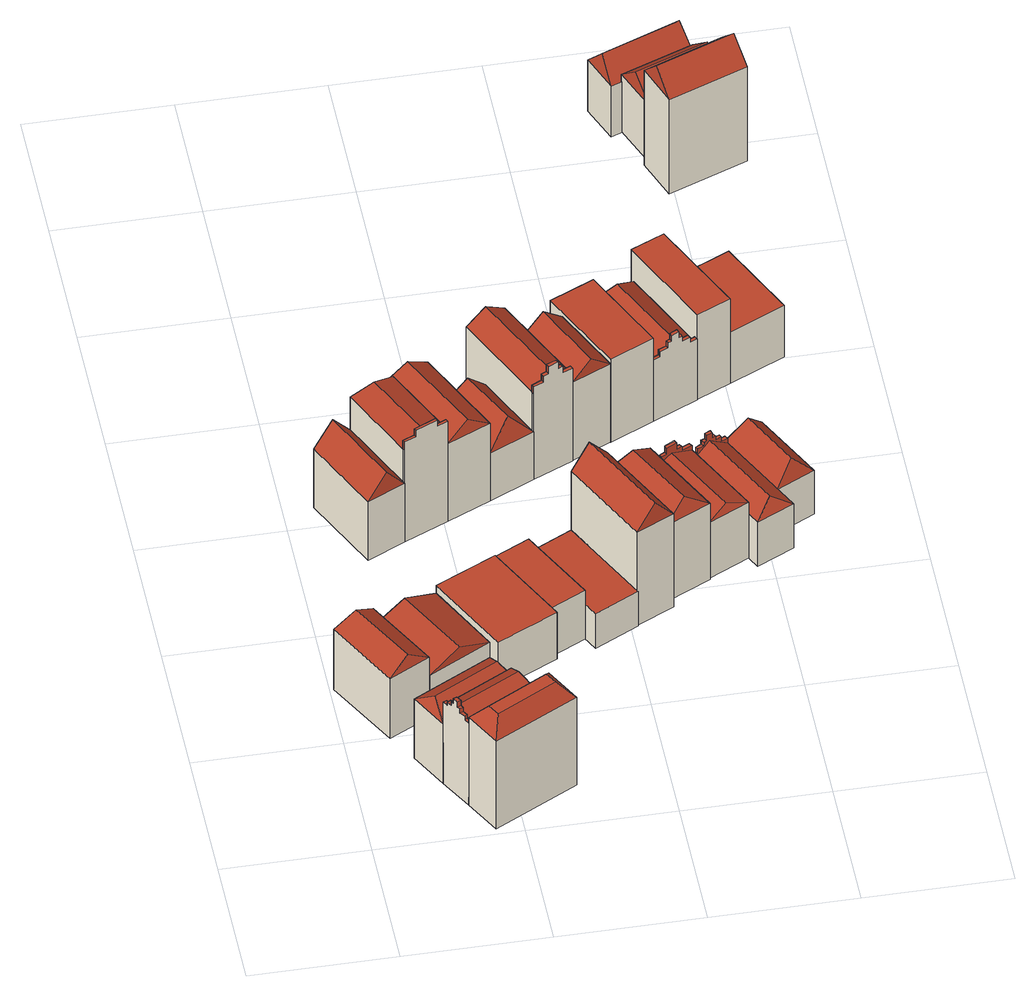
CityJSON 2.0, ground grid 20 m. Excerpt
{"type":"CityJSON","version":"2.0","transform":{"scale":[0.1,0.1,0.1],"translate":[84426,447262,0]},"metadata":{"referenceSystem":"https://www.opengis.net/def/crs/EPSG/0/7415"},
"CityObjects":{
"building1":{"type":"Building","geometry":[{"type":"Solid","lod":"2","boundaries":[[[[0,1,2,3]],[[2,1,4,5]],[[0,3,6,7]],[[3,2,5,6]],[[1,0,7,4]],[[7,6,8,9]],[[6,5,8]],[[5,4,9,8]],[[4,7,9]]]],"semantics":{"surfaces":[{"type":"GroundSurface"},{"type":"WallSurface"},{"type":"RoofSurface"}],"values":[[0,1,1,1,1,2,2,2,2]]}}]},
"building2":{"type":"Building","geometry":[{"type":"Solid","lod":"2","boundaries":[[[[10,11,12,13]],[[12,11,14,15]],[[10,13,16,17]],[[13,12,15,16]],[[11,10,17,14]],[[17,16,18,19]],[[16,15,18]],[[15,14,19,18]],[[14,17,19]]]],"semantics":{"surfaces":[{"type":"GroundSurface"},{"type":"WallSurface"},{"type":"RoofSurface"}],"values":[[0,1,1,1,1,2,2,2,2]]}}]},
"building3":{"type":"Building","geometry":[{"type":"Solid","lod":"2","boundaries":[[[[20,21,22,23]],[[22,21,24,25]],[[20,23,26,27]],[[21,20,27,24]],[[27,26,28,29]],[[25,24,29,28]],[[24,27,29]],[[28,26,30,31,32,33,34,35,36,37,38,39,40,41,42,43,25]],[[44,45,46,47,48,49,50,51,52,53,54,55,56,57,58,59,12,60]],[[35,34,54,53]],[[43,42,46,45]],[[36,35,53,52]],[[25,43,45,44]],[[22,25,44,60]],[[37,36,52,51]],[[23,22,60,12]],[[30,26,59,58]],[[26,23,12,59]],[[38,37,51,50]],[[31,30,58,57]],[[39,38,50,49]],[[32,31,57,56]],[[40,39,49,48]],[[33,32,56,55]],[[41,40,48,47]],[[34,33,55,54]],[[42,41,47,46]]]],"semantics":{"surfaces":[{"type":"GroundSurface"},{"type":"WallSurface"},{"type":"RoofSurface"}],"values":[[0,1,1,1,2,2,2,2,1,2,2,2,2,1,2,0,2,1,2,2,2,2,2,2,2,2,2]]}}]},
"building4":{"type":"Building","geometry":[{"type":"Solid","lod":"2","boundaries":[[[[61,62,63,64]],[[63,62,65,66]],[[61,64,67,68]],[[64,63,66,67]],[[62,61,68,65]],[[68,67,69]],[[67,66,70,69]],[[66,65,70]],[[65,68,69,70]]]],"semantics":{"surfaces":[{"type":"GroundSurface"},{"type":"WallSurface"},{"type":"RoofSurface"}],"values":[[0,1,1,1,1,2,2,2,2]]}}]},
"building5":{"type":"Building","geometry":[{"type":"Solid","lod":"2","boundaries":[[[[71,72,73,60]],[[73,72,74,75]],[[71,60,76,77]],[[60,73,75,76]],[[72,71,77,74]],[[74,77,78,79]],[[77,76,80,78]],[[76,75,81,80]],[[75,74,79,81]],[[78,80,81,79]]]],"semantics":{"surfaces":[{"type":"GroundSurface"},{"type":"WallSurface"},{"type":"RoofSurface"}],"values":[[0,1,1,1,1,2,2,2,2,2]]}}]},
"building6":{"type":"Building","geometry":[{"type":"Solid","lod":"2","boundaries":[[[[82,83,84,85]],[[84,83,86,87]],[[82,85,88,89]],[[85,84,87,88]],[[83,82,89,86]],[[89,88,90,91]],[[88,87,90]],[[87,86,91,90]],[[86,89,91]]]],"semantics":{"surfaces":[{"type":"GroundSurface"},{"type":"WallSurface"},{"type":"RoofSurface"}],"values":[[0,1,1,1,1,2,2,2,2]]}}]},
"building7":{"type":"Building","geometry":[{"type":"Solid","lod":"2","boundaries":[[[[92,93,94,95]],[[96,97,98,99]],[[94,93,99,98]],[[92,95,97,96]],[[95,94,98,97]],[[93,92,96,99]]]],"semantics":{"surfaces":[{"type":"GroundSurface"},{"type":"RoofSurface"},{"type":"WallSurface"}],"values":[[0,1,2,2,2,2]]}}]},
"building8":{"type":"Building","geometry":[{"type":"Solid","lod":"2","boundaries":[[[[100,101,102,103]],[[102,101,104,105]],[[100,103,106,107]],[[101,100,107,104]],[[107,106,108,109]],[[105,104,109,108]],[[104,107,109]],[[108,106,110,111,112,113,114,115,105]],[[116,117,118,119,120,121,122,123,84,124]],[[111,110,122,121]],[[115,114,118,117]],[[103,102,124,84]],[[112,111,121,120]],[[102,105,116,124]],[[105,115,117,116]],[[113,112,120,119]],[[106,103,84,123]],[[110,106,123,122]],[[114,113,119,118]]]],"semantics":{"surfaces":[{"type":"GroundSurface"},{"type":"WallSurface"},{"type":"RoofSurface"}],"values":[[0,1,1,1,2,2,2,2,1,2,2,0,2,1,2,2,1,2,2]]}}]},
"building9":{"type":"Building","geometry":[{"type":"Solid","lod":"2","boundaries":[[[[125,126,127,128]],[[129,130,131,132]],[[127,126,132,131]],[[125,128,130,129]],[[128,127,131,130]],[[126,125,129,132]]]],"semantics":{"surfaces":[{"type":"GroundSurface"},{"type":"RoofSurface"},{"type":"WallSurface"}],"values":[[0,1,2,2,2,2]]}}]},
"building10":{"type":"Building","geometry":[{"type":"Solid","lod":"2","boundaries":[[[[133,134,135,124]],[[135,134,136,137]],[[133,124,138,139]],[[124,135,137,138]],[[134,133,139,136]],[[139,138,140,141]],[[138,137,140]],[[137,136,141,140]],[[136,139,141]]]],"semantics":{"surfaces":[{"type":"GroundSurface"},{"type":"WallSurface"},{"type":"RoofSurface"}],"values":[[0,1,1,1,1,2,2,2,2]]}}]},
"building11":{"type":"Building","geometry":[{"type":"Solid","lod":"2","boundaries":[[[[142,143,144,145]],[[146,147,148,149]],[[144,143,149,148]],[[142,145,147,146]],[[145,144,148,147]],[[143,142,146,149]]]],"semantics":{"surfaces":[{"type":"GroundSurface"},{"type":"RoofSurface"},{"type":"WallSurface"}],"values":[[0,1,2,2,2,2]]}}]},
"building12":{"type":"Building","geometry":[{"type":"Solid","lod":"2","boundaries":[[[[150,151,152,135]],[[152,151,153,154]],[[150,135,155,156]],[[135,152,154,155]],[[151,150,156,153]],[[156,155,157,158]],[[155,154,157]],[[154,153,158,157]],[[153,156,158]]]],"semantics":{"surfaces":[{"type":"GroundSurface"},{"type":"WallSurface"},{"type":"RoofSurface"}],"values":[[0,1,1,1,1,2,2,2,2]]}}]},
"building13":{"type":"Building","geometry":[{"type":"Solid","lod":"2","boundaries":[[[[159,160,145,161]],[[145,160,162,163]],[[159,161,164,165]],[[161,145,163,164]],[[160,159,165,162]],[[165,164,166,167]],[[164,163,166]],[[163,162,167,166]],[[162,165,167]]]],"semantics":{"surfaces":[{"type":"GroundSurface"},{"type":"WallSurface"},{"type":"RoofSurface"}],"values":[[0,1,1,1,1,2,2,2,2]]}}]},
"building14":{"type":"Building","geometry":[{"type":"Solid","lod":"2","boundaries":[[[[168,169,170,171]],[[170,169,172,173]],[[168,171,174,175]],[[169,168,175,172]],[[175,174,176,177]],[[173,172,177,176]],[[172,175,177]],[[176,174,178,179,180,181,182,183,184,185,186,187,173]],[[188,189,190,191,192,193,194,195,196,197,198,199,152,200]],[[183,182,194,193]],[[184,183,193,192]],[[170,173,188,200]],[[185,184,192,191]],[[171,170,200,152]],[[178,174,199,198]],[[174,171,152,199]],[[186,185,191,190]],[[179,178,198,197]],[[187,186,190,189]],[[180,179,197,196]],[[173,187,189,188]],[[181,180,196,195]],[[182,181,195,194]]]],"semantics":{"surfaces":[{"type":"GroundSurface"},{"type":"WallSurface"},{"type":"RoofSurface"}],"values":[[0,1,1,1,2,2,2,2,1,2,2,1,2,0,2,1,2,2,2,2,2,2,2]]}}]},
"building15":{"type":"Building","geometry":[{"type":"Solid","lod":"2","boundaries":[[[[201,202,161,203]],[[161,202,204,205]],[[201,203,206,207]],[[203,161,205,206]],[[202,201,207,204]],[[207,206,208,209]],[[206,205,208]],[[205,204,209,208]],[[204,207,209]]]],"semantics":{"surfaces":[{"type":"GroundSurface"},{"type":"WallSurface"},{"type":"RoofSurface"}],"values":[[0,1,1,1,1,2,2,2,2]]}}]},
"building16":{"type":"Building","geometry":[{"type":"Solid","lod":"2","boundaries":[[[[210,211,212,213]],[[212,211,214,215]],[[210,213,216,217]],[[213,212,215,216]],[[211,210,217,214]],[[217,216,218,219]],[[216,215,218]],[[215,214,219,218]],[[214,217,219]]]],"semantics":{"surfaces":[{"type":"GroundSurface"},{"type":"WallSurface"},{"type":"RoofSurface"}],"values":[[0,1,1,1,1,2,2,2,2]]}}]},
"building17":{"type":"Building","geometry":[{"type":"Solid","lod":"2","boundaries":[[[[220,221,222,223]],[[222,221,224,225]],[[220,223,226,227]],[[221,220,227,224]],[[227,226,228,229]],[[225,224,229,228]],[[224,227,229]],[[228,226,230,231,232,233,234,235,236,237,238,239,225]],[[240,241,242,243,244,245,246,247,248,249,250,251,252,203]],[[235,234,246,245]],[[236,235,245,244]],[[222,225,240,203]],[[237,236,244,243]],[[223,222,203,252]],[[230,226,251,250]],[[226,223,252,251]],[[238,237,243,242]],[[231,230,250,249]],[[239,238,242,241]],[[232,231,249,248]],[[225,239,241,240]],[[233,232,248,247]],[[234,233,247,246]]]],"semantics":{"surfaces":[{"type":"GroundSurface"},{"type":"WallSurface"},{"type":"RoofSurface"}],"values":[[0,1,1,1,2,2,2,2,1,2,2,1,2,0,2,1,2,2,2,2,2,2,2]]}}]},
"building18":{"type":"Building","geometry":[{"type":"Solid","lod":"2","boundaries":[[[[253,254,255,256]],[[257,258,259,260]],[[255,254,260,259]],[[253,256,258,257]],[[256,255,259,258]],[[254,253,257,260]]]],"semantics":{"surfaces":[{"type":"GroundSurface"},{"type":"RoofSurface"},{"type":"WallSurface"}],"values":[[0,1,2,2,2,2]]}}]},
"building19":{"type":"Building","geometry":[{"type":"Solid","lod":"2","boundaries":[[[[261,262,223,263]],[[223,262,264,265]],[[261,263,266,267]],[[262,261,267,264]],[[267,266,268,269]],[[265,264,269,268]],[[264,267,269]],[[268,266,270,271,272,273,274,275,276,277,278,279,280,281,282,283,265]],[[284,285,286,287,288,289,290,291,292,293,294,295,296,297,298,299,300,252]],[[275,274,294,293]],[[283,282,286,285]],[[276,275,293,292]],[[265,283,285,284]],[[223,265,284,252]],[[277,276,292,291]],[[263,223,252,300]],[[270,266,299,298]],[[266,263,300,299]],[[278,277,291,290]],[[271,270,298,297]],[[279,278,290,289]],[[272,271,297,296]],[[280,279,289,288]],[[273,272,296,295]],[[281,280,288,287]],[[274,273,295,294]],[[282,281,287,286]]]],"semantics":{"surfaces":[{"type":"GroundSurface"},{"type":"WallSurface"},{"type":"RoofSurface"}],"values":[[0,1,1,1,2,2,2,2,1,2,2,2,2,1,2,0,2,1,2,2,2,2,2,2,2,2,2]]}}]},
"building20":{"type":"Building","geometry":[{"type":"Solid","lod":"2","boundaries":[[[[301,302,303,304]],[[303,302,305,306]],[[301,304,307,308]],[[302,301,308,305]],[[308,307,309,310]],[[306,305,310,309]],[[305,308,310]],[[309,307,311,312,313,314,315,316,317,318,319,320,321,322,323,324,306]],[[325,326,327,328,329,330,331,332,333,334,335,336,337,338,339,340,255,341]],[[316,315,335,334]],[[324,323,327,326]],[[317,316,334,333]],[[306,324,326,325]],[[303,306,325,341]],[[318,317,333,332]],[[304,303,341,255]],[[311,307,340,339]],[[307,304,255,340]],[[319,318,332,331]],[[312,311,339,338]],[[320,319,331,330]],[[313,312,338,337]],[[321,320,330,329]],[[314,313,337,336]],[[322,321,329,328]],[[315,314,336,335]],[[323,322,328,327]]]],"semantics":{"surfaces":[{"type":"GroundSurface"},{"type":"WallSurface"},{"type":"RoofSurface"}],"values":[[0,1,1,1,2,2,2,2,1,2,2,2,2,1,2,0,2,1,2,2,2,2,2,2,2,2,2]]}}]},
"building21":{"type":"Building","geometry":[{"type":"Solid","lod":"2","boundaries":[[[[342,343,300,344]],[[300,343,345,346]],[[342,344,347,348]],[[344,300,346,347]],[[343,342,348,345]],[[348,347,349,350]],[[347,346,349]],[[346,345,350,349]],[[345,348,350]]]],"semantics":{"surfaces":[{"type":"GroundSurface"},{"type":"WallSurface"},{"type":"RoofSurface"}],"values":[[0,1,1,1,1,2,2,2,2]]}}]},
"building22":{"type":"Building","geometry":[{"type":"Solid","lod":"2","boundaries":[[[[351,352,353,354]],[[355,356,357,358]],[[353,352,358,357]],[[351,354,356,355]],[[354,353,357,356]],[[352,351,355,358]]]],"semantics":{"surfaces":[{"type":"GroundSurface"},{"type":"RoofSurface"},{"type":"WallSurface"}],"values":[[0,1,2,2,2,2]]}}]},
"building23":{"type":"Building","geometry":[{"type":"Solid","lod":"2","boundaries":[[[[359,360,361,353]],[[362,363,364,365]],[[361,360,365,364]],[[359,353,363,362]],[[353,361,364,363]],[[360,359,362,365]]]],"semantics":{"surfaces":[{"type":"GroundSurface"},{"type":"RoofSurface"},{"type":"WallSurface"}],"values":[[0,1,2,2,2,2]]}}]},
"building24":{"type":"Building","geometry":[{"type":"Solid","lod":"2","boundaries":[[[[366,367,368,369]],[[368,367,370,371]],[[366,369,372,373]],[[369,368,371,372]],[[367,366,373,370]],[[373,372,374,375]],[[372,371,374]],[[371,370,375,374]],[[370,373,375]]]],"semantics":{"surfaces":[{"type":"GroundSurface"},{"type":"WallSurface"},{"type":"RoofSurface"}],"values":[[0,1,1,1,1,2,2,2,2]]}}]},
"building25":{"type":"Building","geometry":[{"type":"Solid","lod":"2","boundaries":[[[[376,377,378,379]],[[378,377,380,381]],[[376,379,382,383]],[[379,378,381,382]],[[377,376,383,380]],[[383,382,384,385]],[[382,381,384]],[[381,380,385,384]],[[380,383,385]]]],"semantics":{"surfaces":[{"type":"GroundSurface"},{"type":"WallSurface"},{"type":"RoofSurface"}],"values":[[0,1,1,1,1,2,2,2,2]]}}]},
"building26":{"type":"Building","geometry":[{"type":"Solid","lod":"2","boundaries":[[[[386,387,388,389]],[[388,387,390,391]],[[386,389,392,393]],[[389,388,391,392]],[[387,386,393,390]],[[393,392,394,395]],[[392,391,394]],[[391,390,395,394]],[[390,393,395]]]],"semantics":{"surfaces":[{"type":"GroundSurface"},{"type":"WallSurface"},{"type":"RoofSurface"}],"values":[[0,1,1,1,1,2,2,2,2]]}}]}
},
"vertices":[
[5,299,5],[62,328,5],[116,226,5],[60,196,5],[62,328,111],[116,226,111],[60,196,111],[5,299,111],[86,216,131],[36,309,131],
[192,212,6],[221,160,6],[111,101,6],[83,154,6],[221,160,111],[111,101,111],[83,154,111],[192,212,111],[107,133,132],[196,181,132],
[209,153,6],[233,109,6],[140,58,6],[116,103,6],[233,109,145],[140,58,145],[116,103,145],[209,153,145],[128,81,162],[214,127,162],[116,103,151],[120,96,151],[120,96,157],[124,88,157],[124,88,164],[126,84,164],[126,84,173],[130,77,173],[130,77,164],[132,73,164],[132,73,157],[136,66,157],[136,66,151],[140,58,151],[136,56,145],[136,56,151],[132,63,151],[132,63,157],[127,71,157],[127,71,164],[125,75,164],[125,75,173],[121,82,173],[121,82,164],[119,86,164],[119,86,157],[115,93,157],[115,93,151],[111,101,151],[111,101,145],[136,56,6],
[117,225,10],[62,328,10],[152,373,10],[203,271,10],[62,328,80],[152,373,80],[203,271,80],[117,225,80],[160,248,101],[107,350,101],
[252,119,6],[279,68,6],[163,6,6],[279,68,161],[163,6,161],[136,56,161],[252,119,161],[244,93,185],[253,76,185],[161,48,185],[170,31,185],
[40,630,9],[93,655,9],[143,546,9],[91,521,9],[93,655,113],[143,546,113],[91,521,113],[40,630,113],[117,533,149],[67,642,149],
[295,296,11],[211,255,11],[152,373,11],[236,414,11],[295,296,94],[236,414,94],[152,373,94],[211,255,94],
[92,656,9],[153,684,9],[202,578,9],[141,550,9],[153,684,171],[202,578,171],[141,550,171],[92,656,171],[172,564,184],[125,665,184],[141,550,186],[157,557,186],[157,557,197],[187,571,197],[187,571,186],[202,578,186],[204,574,171],[204,574,186],[189,567,186],[189,567,197],[159,553,197],[159,553,186],[143,546,186],[143,546,171],[204,574,9],
[338,331,6],[290,307,6],[236,414,6],[284,438,6],[338,331,92],[284,438,92],[236,414,92],[290,307,92],
[146,701,9],[206,728,9],[264,601,9],[206,728,146],[264,601,146],[204,574,146],[146,701,146],[233,591,168],[177,711,168],
[409,342,7],[348,311,7],[284,438,7],[345,469,7],[409,342,68],[345,469,68],[284,438,68],[348,311,68],
[219,699,9],[281,728,9],[326,630,9],[281,728,93],[326,630,93],[264,601,93],[219,699,93],[291,625,132],[254,704,132],
[460,368,7],[408,343,7],[397,495,7],[408,343,172],[345,469,172],[397,495,172],[460,368,172],[371,482,207],[434,356,207],
[263,767,9],[318,793,9],[379,660,9],[324,634,9],[318,793,161],[379,660,161],[324,634,161],[263,767,161],[352,647,182],[291,778,182],[324,634,173],[338,641,173],[338,641,184],[345,644,184],[345,644,196],[358,650,196],[358,650,184],[365,654,184],[365,654,173],[379,660,173],[381,655,161],[381,655,173],[367,649,173],[367,649,184],[361,646,184],[361,646,196],[347,639,196],[347,639,184],[340,636,184],[340,636,173],[326,630,173],[326,630,161],[381,655,9],
[515,410,7],[454,380,7],[458,525,7],[454,380,141],[397,495,141],[458,525,141],[515,410,141],[432,501,165],[480,404,165],
[336,753,10],[390,777,10],[435,680,10],[381,655,10],[390,777,148],[435,680,148],[381,655,148],[336,753,148],[408,668,173],[363,765,173],
[571,440,7],[514,412,7],[460,521,7],[517,549,7],[514,412,105],[460,521,105],[517,549,105],[571,440,105],[488,535,118],[540,431,118],[517,549,113],[503,542,113],[503,542,120],[495,538,120],[495,538,131],[481,531,131],[481,531,120],[474,528,120],[474,528,113],[460,521,113],[458,525,105],[458,525,113],[472,532,113],[472,532,120],[479,536,120],[479,536,131],[493,543,131],[493,543,120],[500,546,120],[500,546,113],[514,553,113],[514,553,105],[514,553,7],
[379,801,9],[440,829,9],[496,708,9],[435,680,9],[379,801,156],[435,680,156],[496,708,156],[440,829,156],
[631,448,7],[579,422,7],[568,574,7],[579,422,85],[517,549,85],[568,574,85],[631,448,85],[542,561,106],[599,446,106],[568,574,93],[559,570,93],[559,570,101],[551,566,101],[551,566,108],[546,563,108],[546,563,117],[538,559,117],[538,559,108],[534,557,108],[534,557,101],[525,553,101],[525,553,93],[517,549,93],[514,553,85],[514,553,93],[523,557,93],[523,557,101],[531,562,101],[531,562,108],[536,564,108],[536,564,117],[544,568,117],[544,568,108],[548,570,108],[548,570,101],[557,574,101],[557,574,93],[565,579,93],[565,579,85],[565,579,7],
[436,837,9],[499,866,9],[556,742,9],[494,713,9],[499,866,108],[556,742,108],[494,713,108],[436,837,108],[525,727,133],[473,839,133],[494,713,117],[504,718,117],[504,718,126],[515,722,126],[515,722,135],[520,725,135],[520,725,145],[530,730,145],[530,730,135],[535,732,135],[535,732,126],[546,737,126],[546,737,117],[556,742,117],[558,737,108],[558,737,117],[548,732,117],[548,732,126],[537,727,126],[537,727,135],[532,725,135],[532,725,145],[522,720,145],[522,720,135],[517,718,135],[517,718,126],[506,713,126],[506,713,117],[496,708,117],[496,708,108],[558,737,9],
[668,505,7],[615,478,7],[618,605,7],[615,478,84],[565,579,84],[618,605,84],[668,505,84],[596,583,116],[637,500,116],
[497,871,10],[543,892,10],[605,758,10],[558,737,10],[497,871,160],[558,737,160],[605,758,160],[543,892,160],
[553,870,10],[630,906,10],[682,794,10],[553,870,101],[605,758,101],[682,794,101],[630,906,101],
[539,1241,3],[518,1294,3],[633,1338,3],[653,1285,3],[518,1294,93],[633,1338,93],[653,1285,93],[539,1241,93],[640,1311,126],[532,1269,126],
[578,1182,6],[553,1247,6],[653,1285,6],[678,1221,6],[553,1247,106],[653,1285,106],[678,1221,106],[578,1182,106],[666,1253,138],[566,1215,138],
[592,1120,7],[570,1179,7],[678,1221,7],[701,1162,7],[570,1179,174],[678,1221,174],[701,1162,174],[592,1120,174],[689,1191,208],[581,1150,208]
]}
